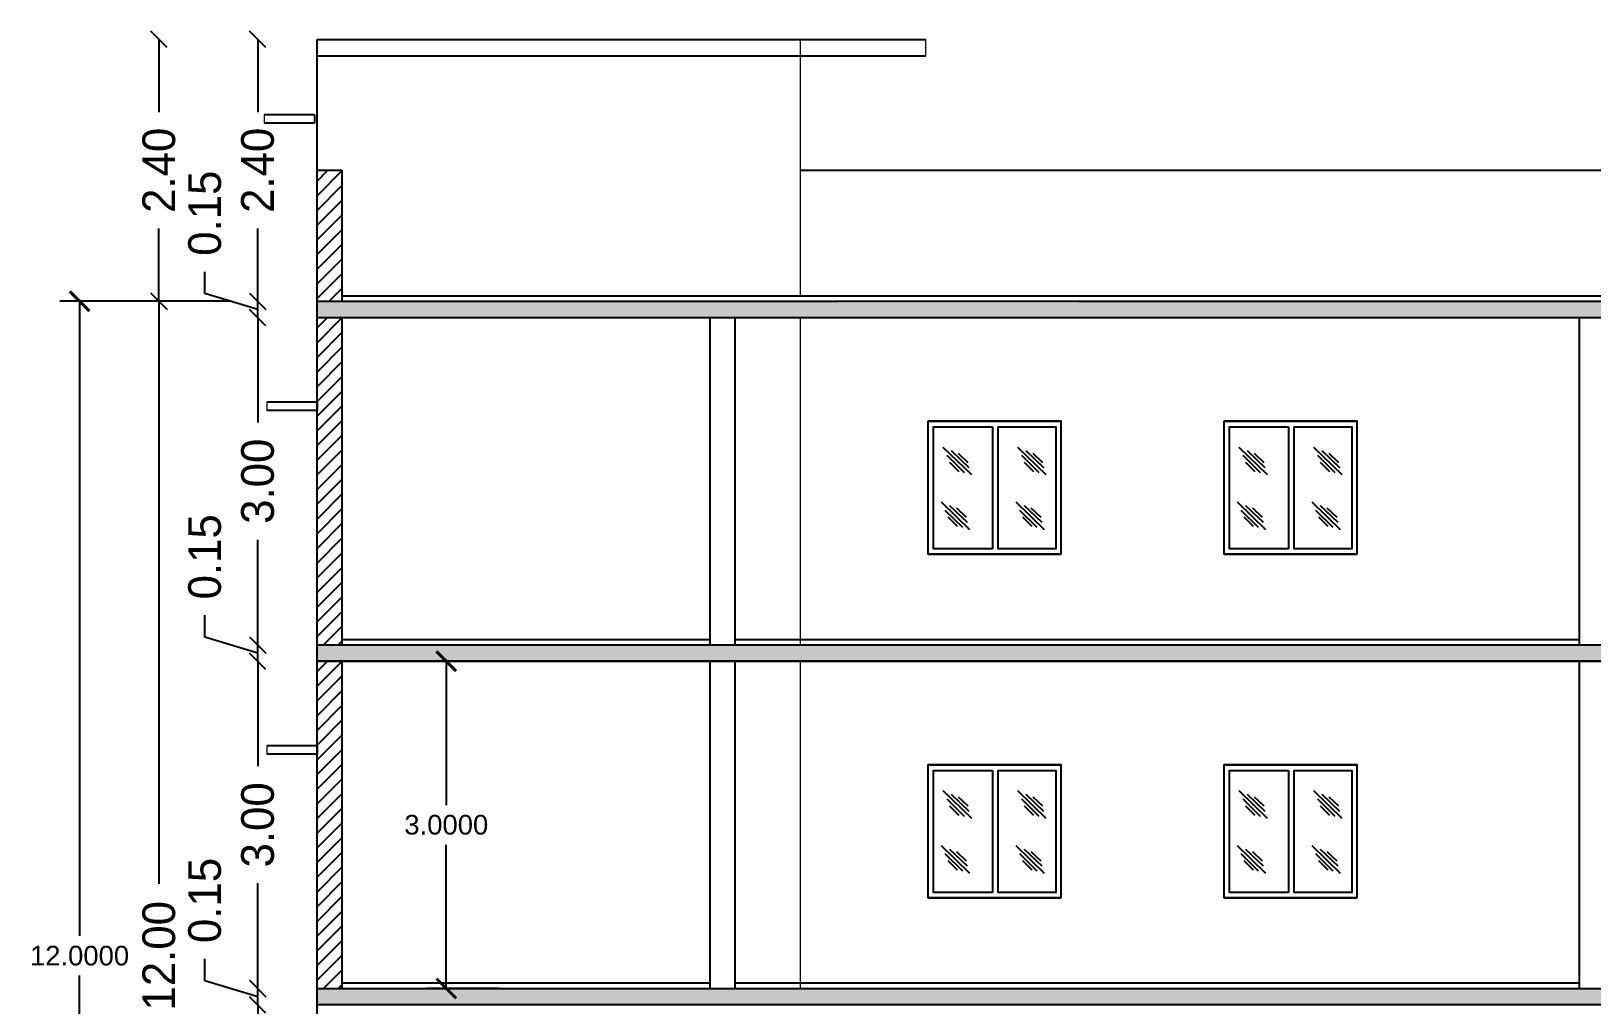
# Model space of a CAD drawing. Header units: metres. Extents: x -1560950 to -1560825, y 42726 to 42863.
# Drawn here: x -1560916.33 to -1560902.03, y 42830.32 to 42839.25 of the extents above; entities that cross this region are included whole.
import ezdxf

# ---------------------------------------------------------------- set-up
doc = ezdxf.new("R2010")
doc.units = ezdxf.units.M
doc.header["$LTSCALE"] = 750
doc.header["$MEASUREMENT"] = 0
doc.header["$PDMODE"] = 35
doc.header["$PDSIZE"] = 50
doc.layers.get('0').update_dxf_attribs({"lineweight": 5})
doc.layers.get('Defpoints').update_dxf_attribs({"lineweight": 0})
doc.layers.add('BLK_1_FLR_1_REGULAR_ROOM_1', color=117, linetype='Continuous')
doc.layers.add('BLK_1_HT_OF_BLDG', color=5, linetype='Continuous')
doc.styles.add('HP-12', font='palab.ttf', dxfattribs={"height": 14})
doc.styles.get("Standard").update_dxf_attribs({"font": 'arial.ttf'})
doc.styles.add('sunahari', font='framd.ttf', dxfattribs={"height": 0.3})
doc.dimstyles.new('CIVIL Mt.1', dxfattribs={"dimscale": 0, "dimtxt": 0.4, "dimasz": 0.15, "dimexe": 0.18, "dimexo": 0.0625, "dimgap": 0.1, "dimtad": 0, "dimzin": 0, "dimdsep": 46, "dimtxsty": 'sunahari', "dimblk": 'OBLIQUE', "dimcen": 0.09, "dimse1": 1, "dimse2": 1, "dimclrd": 253, "dimclrt": 4, "dimadec": 0, "dimazin": 0, "dimtfac": 1, "dimtofl": 0, "dimtmove": 1, "dimatfit": 3, "dimfxl": 0, "dimfrac": 2, "dimtolj": 1, "dimtzin": 0, "dimarcsym": 0})
doc.dimstyles.new('STANDARD$0', dxfattribs={"dimtxt": 12, "dimasz": 3, "dimexe": 0, "dimexo": 0, "dimgap": 0, "dimtad": 0, "dimtih": 1, "dimtoh": 1, "dimdec": 1, "dimzin": 0, "dimdsep": 46, "dimlunit": 4, "dimtxsty": 'HP-12', "dimblk": 'ARCHTICK', "dimcen": 0, "dimclrd": 21, "dimclre": 2, "dimclrt": 1, "dimadec": 0, "dimazin": 0, "dimtfac": 1, "dimtdec": 1, "dimtofl": 0, "dimtmove": 1, "dimatfit": 2, "dimldrblk": 'DOTSMALL', "dimfxl": 0, "dimfrac": 1, "dimtolj": 1, "dimtzin": 0, "dimlwd": -1, "dimlwe": -1, "dimarcsym": 0})
pattern_1 = [(45, (-1560723.893505, 42799.76936), (-0.06735192, 0.06735192), [])]

# ---------------------------------------------------------------- blocks, each defined once
blk = doc.blocks.new('_Oblique')
at = {"color": 0, "linetype": 'ByBlock', "lineweight": -2}
blk.add_line((-0.5, -0.5), (0.5, 0.5), dxfattribs=at)
blk = doc.blocks.new('*D1208')
at = {"color": 253, "lineweight": -2, "ltscale": 0.25}
for p, q in [((-1560914.252, 42830.321), (-1560914.252, 42829.358)), ((-1560914.252, 42827.321), (-1560914.252, 42828.285))]:
    blk.add_line(p, q, dxfattribs=at)
at = {"layer": 'Defpoints', "color": 0, "ltscale": 0.25}
for p in [(-1560914.252, 42830.321), (-1560913.709, 42830.321), (-1560913.709, 42827.321)]:
    blk.add_point(p, dxfattribs=at)
at = {"color": 253, "lineweight": -2, "ltscale": 0.25, "xscale": 0.15, "yscale": 0.15, "zscale": 0.15}
for p, rotation in [((-1560914.252, 42830.321), 90), ((-1560914.252, 42827.321), 270)]:
    blk.add_blockref('_Oblique', p, dxfattribs=dict(at, rotation=rotation))
at = {"color": 4, "ltscale": 0.25, "insert": (-1560914.252, 42828.821), "char_height": 0.3, "attachment_point": 5, "rotation": 90, "style": 'sunahari'}
blk.add_mtext('\\A1;3.00', dxfattribs=at)
blk = doc.blocks.new('*D1209')
at = {"color": 253, "lineweight": -2, "ltscale": 0.25}
for p, q in [((-1560914.737, 42830.542), (-1560914.737, 42830.742)), ((-1560914.252, 42830.471), (-1560914.252, 42830.621)), ((-1560914.252, 42830.396), (-1560914.737, 42830.542)), ((-1560914.252, 42830.321), (-1560914.252, 42830.471)), ((-1560914.252, 42830.321), (-1560914.252, 42830.171))]:
    blk.add_line(p, q, dxfattribs=at)
at = {"layer": 'Defpoints', "color": 0, "ltscale": 0.25}
for p in [(-1560914.252, 42830.471), (-1560913.709, 42830.471), (-1560913.709, 42830.321)]:
    blk.add_point(p, dxfattribs=at)
at = {"color": 253, "lineweight": -2, "ltscale": 0.25, "xscale": 0.15, "yscale": 0.15, "zscale": 0.15}
for p, rotation in [((-1560914.252, 42830.471), 270), ((-1560914.252, 42830.321), 90)]:
    blk.add_blockref('_Oblique', p, dxfattribs=dict(at, rotation=rotation))
at = {"color": 4, "ltscale": 0.25, "insert": (-1560914.737, 42831.278), "char_height": 0.3, "attachment_point": 5, "rotation": 90, "style": 'sunahari'}
blk.add_mtext('\\A1;0.15', dxfattribs=at)
blk = doc.blocks.new('*D1210')
at = {"color": 253, "lineweight": -2, "ltscale": 0.25}
for p, q in [((-1560914.252, 42833.471), (-1560914.252, 42832.508)), ((-1560914.252, 42830.471), (-1560914.252, 42831.435))]:
    blk.add_line(p, q, dxfattribs=at)
at = {"layer": 'Defpoints', "color": 0, "ltscale": 0.25}
for p in [(-1560914.252, 42833.471), (-1560913.709, 42833.471), (-1560913.709, 42830.471)]:
    blk.add_point(p, dxfattribs=at)
at = {"color": 253, "lineweight": -2, "ltscale": 0.25, "xscale": 0.15, "yscale": 0.15, "zscale": 0.15}
for p, rotation in [((-1560914.252, 42833.471), 90), ((-1560914.252, 42830.471), 270)]:
    blk.add_blockref('_Oblique', p, dxfattribs=dict(at, rotation=rotation))
at = {"color": 4, "ltscale": 0.25, "insert": (-1560914.252, 42831.971), "char_height": 0.3, "attachment_point": 5, "rotation": 90, "style": 'sunahari'}
blk.add_mtext('\\A1;3.00', dxfattribs=at)
blk = doc.blocks.new('*D1211')
at = {"color": 253, "lineweight": -2, "ltscale": 0.25}
for p, q in [((-1560914.737, 42833.692), (-1560914.737, 42833.892)), ((-1560914.252, 42833.621), (-1560914.252, 42833.771)), ((-1560914.252, 42833.546), (-1560914.737, 42833.692)), ((-1560914.252, 42833.471), (-1560914.252, 42833.621)), ((-1560914.252, 42833.471), (-1560914.252, 42833.321))]:
    blk.add_line(p, q, dxfattribs=at)
at = {"layer": 'Defpoints', "color": 0, "ltscale": 0.25}
for p in [(-1560914.252, 42833.621), (-1560913.709, 42833.621), (-1560913.709, 42833.471)]:
    blk.add_point(p, dxfattribs=at)
at = {"color": 253, "lineweight": -2, "ltscale": 0.25, "xscale": 0.15, "yscale": 0.15, "zscale": 0.15}
for p, rotation in [((-1560914.252, 42833.621), 270), ((-1560914.252, 42833.471), 90)]:
    blk.add_blockref('_Oblique', p, dxfattribs=dict(at, rotation=rotation))
at = {"color": 4, "ltscale": 0.25, "insert": (-1560914.737, 42834.428), "char_height": 0.3, "attachment_point": 5, "rotation": 90, "style": 'sunahari'}
blk.add_mtext('\\A1;0.15', dxfattribs=at)
blk = doc.blocks.new('*D1212')
at = {"color": 253, "lineweight": -2, "ltscale": 0.25}
for p, q in [((-1560914.252, 42836.621), (-1560914.252, 42835.658)), ((-1560914.252, 42833.621), (-1560914.252, 42834.585))]:
    blk.add_line(p, q, dxfattribs=at)
at = {"layer": 'Defpoints', "color": 0, "ltscale": 0.25}
for p in [(-1560914.252, 42836.621), (-1560885.401, 42836.621), (-1560913.709, 42833.621)]:
    blk.add_point(p, dxfattribs=at)
at = {"color": 253, "lineweight": -2, "ltscale": 0.25, "xscale": 0.15, "yscale": 0.15, "zscale": 0.15}
for p, rotation in [((-1560914.252, 42836.621), 90), ((-1560914.252, 42833.621), 270)]:
    blk.add_blockref('_Oblique', p, dxfattribs=dict(at, rotation=rotation))
at = {"color": 4, "ltscale": 0.25, "insert": (-1560914.252, 42835.121), "char_height": 0.3, "attachment_point": 5, "rotation": 90, "style": 'sunahari'}
blk.add_mtext('\\A1;3.00', dxfattribs=at)
blk = doc.blocks.new('*D1213')
at = {"color": 253, "lineweight": -2, "ltscale": 0.25}
for p, q in [((-1560914.737, 42836.842), (-1560914.737, 42837.042)), ((-1560914.252, 42836.771), (-1560914.252, 42836.921)), ((-1560914.252, 42836.696), (-1560914.737, 42836.842)), ((-1560914.252, 42836.621), (-1560914.252, 42836.771)), ((-1560914.252, 42836.621), (-1560914.252, 42836.471))]:
    blk.add_line(p, q, dxfattribs=at)
at = {"layer": 'Defpoints', "color": 0, "ltscale": 0.25}
for p in [(-1560914.252, 42836.771), (-1560913.709, 42836.771), (-1560913.709, 42836.621)]:
    blk.add_point(p, dxfattribs=at)
at = {"color": 253, "lineweight": -2, "ltscale": 0.25, "xscale": 0.15, "yscale": 0.15, "zscale": 0.15}
for p, rotation in [((-1560914.252, 42836.771), 270), ((-1560914.252, 42836.621), 90)]:
    blk.add_blockref('_Oblique', p, dxfattribs=dict(at, rotation=rotation))
at = {"color": 4, "ltscale": 0.25, "insert": (-1560914.737, 42837.578), "char_height": 0.3, "attachment_point": 5, "rotation": 90, "style": 'sunahari'}
blk.add_mtext('\\A1;0.15', dxfattribs=at)
blk = doc.blocks.new('*D1214')
at = {"color": 253, "lineweight": -2, "ltscale": 0.25}
for p, q in [((-1560914.252, 42839.171), (-1560914.252, 42838.504)), ((-1560914.252, 42836.771), (-1560914.252, 42837.439))]:
    blk.add_line(p, q, dxfattribs=at)
at = {"layer": 'Defpoints', "color": 0, "ltscale": 0.25}
for p in [(-1560914.252, 42839.171), (-1560913.709, 42839.171), (-1560913.709, 42836.771)]:
    blk.add_point(p, dxfattribs=at)
at = {"color": 253, "lineweight": -2, "ltscale": 0.25, "xscale": 0.15, "yscale": 0.15, "zscale": 0.15}
for p, rotation in [((-1560914.252, 42839.171), 90), ((-1560914.252, 42836.771), 270)]:
    blk.add_blockref('_Oblique', p, dxfattribs=dict(at, rotation=rotation))
at = {"color": 4, "ltscale": 0.25, "insert": (-1560914.252, 42837.971), "char_height": 0.3, "attachment_point": 5, "rotation": 90, "style": 'sunahari'}
blk.add_mtext('\\A1;2.40', dxfattribs=at)
blk = doc.blocks.new('*D1215')
at = {"color": 253, "lineweight": -2, "ltscale": 0.25}
for p, q in [((-1560915.157, 42836.771), (-1560915.157, 42831.43)), ((-1560915.157, 42824.771), (-1560915.157, 42830.113))]:
    blk.add_line(p, q, dxfattribs=at)
at = {"layer": 'Defpoints', "color": 0, "ltscale": 0.25}
for p in [(-1560915.157, 42836.771), (-1560913.709, 42836.771), (-1560913.709, 42824.771, -4759.137)]:
    blk.add_point(p, dxfattribs=at)
at = {"color": 253, "lineweight": -2, "ltscale": 0.25, "xscale": 0.15, "yscale": 0.15, "zscale": 0.15}
for p, rotation in [((-1560915.157, 42836.771), 90), ((-1560915.157, 42824.771), 270)]:
    blk.add_blockref('_Oblique', p, dxfattribs=dict(at, rotation=rotation))
at = {"color": 4, "ltscale": 0.25, "insert": (-1560915.157, 42830.771), "char_height": 0.3, "attachment_point": 5, "rotation": 90, "style": 'sunahari'}
blk.add_mtext('\\A1;12.00', dxfattribs=at)
blk = doc.blocks.new('*D1216')
at = {"color": 253, "lineweight": -2, "ltscale": 0.25}
for p, q in [((-1560915.157, 42839.171), (-1560915.157, 42838.504)), ((-1560915.157, 42836.771), (-1560915.157, 42837.439))]:
    blk.add_line(p, q, dxfattribs=at)
at = {"layer": 'Defpoints', "color": 0, "ltscale": 0.25}
for p in [(-1560915.157, 42839.171), (-1560913.709, 42839.171), (-1560913.709, 42836.771)]:
    blk.add_point(p, dxfattribs=at)
at = {"color": 253, "lineweight": -2, "ltscale": 0.25, "xscale": 0.15, "yscale": 0.15, "zscale": 0.15}
for p, rotation in [((-1560915.157, 42839.171), 90), ((-1560915.157, 42836.771), 270)]:
    blk.add_blockref('_Oblique', p, dxfattribs=dict(at, rotation=rotation))
at = {"color": 4, "ltscale": 0.25, "insert": (-1560915.157, 42837.971), "char_height": 0.3, "attachment_point": 5, "rotation": 90, "style": 'sunahari'}
blk.add_mtext('\\A1;2.40', dxfattribs=at)
blk = doc.blocks.new('_ArchTick')
at = {"color": 0, "linetype": 'ByBlock', "const_width": 0.15}
blk.add_lwpolyline([(-0.5, -0.5), (0.5, 0.5)], dxfattribs=at)
blk = doc.blocks.new('*D1256')
at = {"layer": 'BLK_1_FLR_1_REGULAR_ROOM_1', "color": 0, "lineweight": -2}
for p, q in [((-1560912.044, 42833.471), (-1560912.704, 42833.471)), ((-1560912.524, 42833.471), (-1560912.524, 42832.153)), ((-1560912.524, 42830.471), (-1560912.524, 42831.789)), ((-1560912.044, 42830.471), (-1560912.704, 42830.471))]:
    blk.add_line(p, q, dxfattribs=at)
at = {"layer": 'Defpoints', "color": 0}
for p in [(-1560912.524, 42833.471), (-1560911.981, 42833.471), (-1560911.981, 42830.471)]:
    blk.add_point(p, dxfattribs=at)
at = {"layer": 'BLK_1_FLR_1_REGULAR_ROOM_1', "color": 0, "lineweight": -2, "xscale": 0.18, "yscale": 0.18, "zscale": 0.18}
for p, rotation in [((-1560912.524, 42833.471), 90), ((-1560912.524, 42830.471), 270)]:
    blk.add_blockref('_ArchTick', p, dxfattribs=dict(at, rotation=rotation))
at = {"layer": 'BLK_1_FLR_1_REGULAR_ROOM_1', "color": 0, "insert": (-1560912.524, 42831.971), "char_height": 0.18, "attachment_point": 5}
blk.add_mtext('\\A1;3.0000', dxfattribs=at)
blk = doc.blocks.new('*D1257')
at = {"layer": 'BLK_1_HT_OF_BLDG', "color": 0, "lineweight": -2}
for p, q in [((-1560914.499, 42836.771), (-1560916.065, 42836.771)), ((-1560915.885, 42836.771), (-1560915.885, 42830.953)), ((-1560915.885, 42824.771), (-1560915.885, 42830.59)), ((-1560914.499, 42824.771), (-1560916.065, 42824.771))]:
    blk.add_line(p, q, dxfattribs=at)
at = {"layer": 'Defpoints', "color": 0}
for p in [(-1560915.885, 42836.771), (-1560914.437, 42836.771), (-1560914.437, 42824.771, -4759.137)]:
    blk.add_point(p, dxfattribs=at)
at = {"layer": 'BLK_1_HT_OF_BLDG', "color": 0, "lineweight": -2, "xscale": 0.18, "yscale": 0.18, "zscale": 0.18}
for p, rotation in [((-1560915.885, 42836.771), 90), ((-1560915.885, 42824.771), 270)]:
    blk.add_blockref('_ArchTick', p, dxfattribs=dict(at, rotation=rotation))
at = {"layer": 'BLK_1_HT_OF_BLDG', "color": 0, "insert": (-1560915.885, 42830.771), "char_height": 0.18, "attachment_point": 5}
blk.add_mtext('\\A1;12.0000', dxfattribs=at)

msp = doc.modelspace()

# ---------------------------------------------------------------- hatches: boundary and pattern name
at = {"linetype": 'ByBlock', "lineweight": -2, "ltscale": 0.05}
h = msp.add_hatch(dxfattribs=at)
h.set_pattern_fill('ANSI31', color=0, scale=0.03, style=0)
h.set_pattern_definition(pattern_1)
h.paths.add_polyline_path([(-1560913.47881, 42837.97146), (-1560913.70881, 42837.97146), (-1560913.70881, 42836.77146), (-1560913.47881, 42836.77146)])
h.paths.add_polyline_path([(-1560885.40101, 42837.97146), (-1560885.63101, 42837.97146), (-1560885.63101, 42836.77146), (-1560885.40101, 42836.77146)])
h = msp.add_hatch(dxfattribs=at)
h.set_pattern_fill('AR-CONC', color=0, scale=0.001, style=0)
h.set_pattern_definition([(50, (-1560725.65363, 42799.76936), (0.18218467, -0.01593909), [0.01905, -0.20955]), (355, (-1560725.65363, 42799.76936), (-0.03524342, 0.19105685), [0.01524, -0.16764058]), (100.45144, (-1560725.63844, 42799.76803), (0.14694125, 0.17511775), [0.01619, -0.17809024]), (46.1842, (-1560725.65363, 42799.82016), (0.27107904, -0.04204233), [0.028575, -0.314325]), (96.63556, (-1560725.63104, 42799.81666), (0.23740413, 0.24742612), [0.02428502, -0.2671356]), (351.18415, (-1560725.65363, 42799.82016), (0.23740413, 0.24742612), [0.02285997, -0.25145973]), (21, (-1560725.62823, 42799.80746), (0.15161439, -0.1022652), [0.01905, -0.20955]), (326, (-1560725.62823, 42799.80746), (0.06180203, 0.18418797), [0.01524, -0.16764]), (71.45144, (-1560725.6156, 42799.79894), (0.21341642, 0.08192277), [0.01619, -0.17808994]), (37.5, (-1560725.653626, 42799.76936), (0.003088603, 0.084555039), [0, -0.165608, 0, -0.17018, 0, -0.168275]), (7.5, (-1560725.65363, 42799.76936), (0.066819663, 0.100180575), [0, -0.097028, 0, -0.161798, 0, -0.064135]), (327.5, (-1560725.71027, 42799.76936), (0.135590595, -0.005728744), [0, -0.0635, 0, -0.19812, 0, -0.26289]), (317.5, (-1560725.73567, 42799.76936), (0.14812918, 0.02542649), [0, -0.08255, 0, -0.131572, 0, -0.18669])])
h.paths.add_polyline_path([(-1560885.40101, 42830.32146), (-1560885.40101, 42830.47146), (-1560913.70881, 42830.47146), (-1560913.70881, 42830.32146)])
h.paths.add_polyline_path([(-1560913.70881, 42833.62146), (-1560913.70881, 42833.47146), (-1560885.40101, 42833.47146), (-1560885.40101, 42833.62146)])
h.paths.add_polyline_path([(-1560913.70881, 42836.77146), (-1560913.70881, 42836.62146), (-1560885.40101, 42836.62146), (-1560885.40101, 42836.77146), (-1560906.73846, 42836.77146), (-1560906.73846, 42836.75581), (-1560908.94175, 42836.75581), (-1560908.9353, 42836.77146)])
h = msp.add_hatch(dxfattribs=at)
h.set_pattern_fill('ANSI31', color=0, scale=0.03, style=0)
h.set_pattern_definition(pattern_1)
h.paths.add_polyline_path([(-1560913.47881, 42836.62146), (-1560913.70881, 42836.62146), (-1560913.70881, 42833.62146), (-1560913.47881, 42833.62146)])
h = msp.add_hatch(dxfattribs=at)
h.set_pattern_fill('ANSI31', color=0, scale=0.03, style=0)
h.set_pattern_definition([(45, (-1560723.893505, 42796.61936), (-0.06735192, 0.06735192), [])])
h.paths.add_polyline_path([(-1560913.47881, 42833.47146), (-1560913.70881, 42833.47146), (-1560913.70881, 42830.47146), (-1560913.47881, 42830.47146)])

# ---------------------------------------------------------------- linework, layer by layer
at = {"color": 0, "linetype": 'ByBlock', "lineweight": -2, "ltscale": 0.05}
for p, q in [((-1560913.70881, 42839.17146, -2181.79505), (-1560908.12881, 42839.17146, -813.58323)), ((-1560913.70881, 42824.77146), (-1560913.70881, 42839.17146, -2380.14006)), ((-1560913.70881, 42839.02146, -2181.79505), (-1560908.12881, 42839.02146, -813.58323)), ((-1560913.7319, 42838.47972, -7972.78868), (-1560914.1919, 42838.47972, -7972.78868)), ((-1560913.7319, 42838.47972, -7972.78868), (-1560913.7319, 42838.40305, -7972.78868)), ((-1560913.7319, 42838.40305, -7972.78868), (-1560914.1919, 42838.40305, -7972.78868)), ((-1560913.70881, 42837.97146, -2181.79505), (-1560913.47881, 42837.97146, -2125.39922)), ((-1560913.47881, 42836.77146, -1983.45005), (-1560913.47881, 42837.97146, -2181.79505)), ((-1560909.27881, 42837.97146, -1095.56237), (-1560885.40101, 42837.97146, 4759.2567)), ((-1560913.70881, 42836.77146, -2181.79505), (-1560885.40101, 42836.77146, 4759.2567)), ((-1560913.47881, 42836.82146, -2125.39922), (-1560885.63101, 42836.82146, 4702.86087)), ((-1560913.70881, 42836.62146, -2470.56768), (-1560885.40101, 42836.62146, -2295.61137)), ((-1560913.70881, 42836.62146, -2470.56768), (-1560885.40101, 42836.62146, -2295.61137)), ((-1560913.47881, 42833.62146, -1462.79441), (-1560913.47881, 42836.62146, -1958.65692)), ((-1560910.10881, 42836.62146, 4759.25045), (-1560910.10881, 42833.62146, 4759.25045)), ((-1560909.87881, 42836.62146, 4759.25045), (-1560909.87881, 42833.62146, 4759.25045)), ((-1560902.14151, 42836.62146, 4759.25045), (-1560902.14151, 42833.62146, 4759.25045)), ((-1560913.70881, 42835.84537, -1830.37861), (-1560914.16881, 42835.84537, -1830.37861)), ((-1560913.70881, 42835.7687, -1830.37861), (-1560914.16881, 42835.7687, -1830.37861)), ((-1560913.70881, 42835.84537, -1830.37861), (-1560913.70881, 42835.7687, -1830.37861)), ((-1560907.51943, 42835.62066, 4759.25045), (-1560907.51943, 42834.50146, 4759.25045)), ((-1560907.46943, 42835.62066, 4759.25045), (-1560907.46943, 42834.50146, 4759.25045)), ((-1560906.88774, 42834.45146, 4759.25045), (-1560906.88774, 42835.67066, 4759.25045)), ((-1560904.80709, 42835.62066, 4759.25045), (-1560904.80709, 42834.50146, 4759.25045)), ((-1560904.75709, 42835.62066, 4759.25045), (-1560904.75709, 42834.50146, 4759.25045)), ((-1560904.17539, 42834.45146, 4759.25045), (-1560904.17539, 42835.67066, 4759.25045)), ((-1560907.97297, 42835.43451, 4759.25045), (-1560907.71221, 42835.18174, 4759.25045)), ((-1560907.28925, 42835.43451, 4759.25045), (-1560907.02849, 42835.18174, 4759.25045)), ((-1560905.26063, 42835.43451, 4759.25045), (-1560904.99987, 42835.18174, 4759.25045)), ((-1560904.57691, 42835.43451, 4759.25045), (-1560904.31615, 42835.18174, 4759.25045)), ((-1560907.7751, 42835.19896, 4759.25045), (-1560907.93437, 42835.35617, 4759.25045)), ((-1560907.82248, 42835.20697, 4759.25045), (-1560907.90882, 42835.29324, 4759.25045)), ((-1560907.73138, 42835.24406, 4759.25045), (-1560907.89346, 42835.39837, 4759.25045)), ((-1560907.74086, 42835.29117, 4759.25045), (-1560907.82977, 42835.37479, 4759.25045)), ((-1560907.09138, 42835.19896, 4759.25045), (-1560907.25065, 42835.35617, 4759.25045)), ((-1560907.13875, 42835.20697, 4759.25045), (-1560907.2251, 42835.29324, 4759.25045)), ((-1560907.04766, 42835.24406, 4759.25045), (-1560907.20974, 42835.39837, 4759.25045)), ((-1560907.05713, 42835.29117, 4759.25045), (-1560907.14605, 42835.37479, 4759.25045)), ((-1560905.06275, 42835.19896, 4759.25045), (-1560905.22203, 42835.35617, 4759.25045)), ((-1560905.11013, 42835.20697, 4759.25045), (-1560905.19648, 42835.29324, 4759.25045)), ((-1560905.01904, 42835.24406, 4759.25045), (-1560905.18112, 42835.39837, 4759.25045)), ((-1560905.02851, 42835.29117, 4759.25045), (-1560905.11743, 42835.37479, 4759.25045)), ((-1560904.37903, 42835.19896, 4759.25045), (-1560904.5383, 42835.35617, 4759.25045)), ((-1560904.42641, 42835.20697, 4759.25045), (-1560904.51275, 42835.29324, 4759.25045)), ((-1560904.33531, 42835.24406, 4759.25045), (-1560904.4974, 42835.39837, 4759.25045)), ((-1560904.34479, 42835.29117, 4759.25045), (-1560904.4337, 42835.37479, 4759.25045)), ((-1560907.98954, 42834.93235, 4759.25045), (-1560907.72878, 42834.67958, 4759.25045)), ((-1560907.74795, 42834.7419, 4759.25045), (-1560907.91003, 42834.89621, 4759.25045)), ((-1560907.75742, 42834.78901, 4759.25045), (-1560907.84634, 42834.87263, 4759.25045)), ((-1560907.30582, 42834.93235, 4759.25045), (-1560907.04506, 42834.67958, 4759.25045)), ((-1560907.06422, 42834.7419, 4759.25045), (-1560907.22631, 42834.89621, 4759.25045)), ((-1560907.0737, 42834.78901, 4759.25045), (-1560907.16261, 42834.87263, 4759.25045)), ((-1560905.2772, 42834.93235, 4759.25045), (-1560905.01644, 42834.67958, 4759.25045)), ((-1560905.0356, 42834.7419, 4759.25045), (-1560905.19769, 42834.89621, 4759.25045)), ((-1560905.04508, 42834.78901, 4759.25045), (-1560905.13399, 42834.87263, 4759.25045)), ((-1560904.59347, 42834.93235, 4759.25045), (-1560904.33271, 42834.67958, 4759.25045)), ((-1560904.35188, 42834.7419, 4759.25045), (-1560904.51396, 42834.89621, 4759.25045)), ((-1560904.36136, 42834.78901, 4759.25045), (-1560904.45027, 42834.87263, 4759.25045)), ((-1560907.79166, 42834.6968, 4759.25045), (-1560907.95094, 42834.85401, 4759.25045)), ((-1560907.83904, 42834.70481, 4759.25045), (-1560907.92539, 42834.79108, 4759.25045)), ((-1560907.10794, 42834.6968, 4759.25045), (-1560907.26722, 42834.85401, 4759.25045)), ((-1560907.15532, 42834.70481, 4759.25045), (-1560907.24166, 42834.79108, 4759.25045)), ((-1560905.07932, 42834.6968, 4759.25045), (-1560905.23859, 42834.85401, 4759.25045)), ((-1560905.1267, 42834.70481, 4759.25045), (-1560905.21304, 42834.79108, 4759.25045)), ((-1560904.3956, 42834.6968, 4759.25045), (-1560904.55487, 42834.85401, 4759.25045)), ((-1560904.44298, 42834.70481, 4759.25045), (-1560904.52932, 42834.79108, 4759.25045)), ((-1560906.88774, 42834.45146, 4759.25045), (-1560908.10774, 42834.45146, 4759.25045)), ((-1560906.88774, 42834.45146, 4759.25045), (-1560908.10774, 42834.45146, 4759.25045)), ((-1560908.10774, 42834.45146, 4759.25045), (-1560906.88774, 42834.45146, 4759.25045)), ((-1560905.39539, 42834.45146, 4759.25045), (-1560904.17539, 42834.45146, 4759.25045)), ((-1560904.17539, 42834.45146, 4759.25045), (-1560905.39539, 42834.45146, 4759.25045)), ((-1560904.17539, 42834.45146, 4759.25045), (-1560905.39539, 42834.45146, 4759.25045)), ((-1560913.70881, 42833.62146, -251.53995), (-1560885.40101, 42833.62146, -251.53995)), ((-1560913.47881, 42833.67146, -251.53995), (-1560910.10881, 42833.67146, -251.53995)), ((-1560909.87881, 42833.67146, -251.53995), (-1560902.14151, 42833.67146, -251.53995)), ((-1560913.70881, 42833.47146, -251.53995), (-1560885.40101, 42833.47146, -251.53995)), ((-1560913.70881, 42833.47146, -251.53995), (-1560885.40101, 42833.47146, -251.53995)), ((-1560913.47881, 42830.47146, -942.13877), (-1560913.47881, 42833.47146, -1438.00128)), ((-1560910.10881, 42833.47146, 4759.25045), (-1560910.10881, 42830.47146, 4759.25045)), ((-1560909.87881, 42833.47146, 4759.25045), (-1560909.87881, 42830.47146, 4759.25045)), ((-1560902.14151, 42833.47146, 4759.25045), (-1560902.14151, 42830.47146, 4759.25045)), ((-1560913.70881, 42832.69537, -1637.21408), (-1560914.16881, 42832.69537, -1637.21408)), ((-1560913.70881, 42832.6187, -1637.21408), (-1560914.16881, 42832.6187, -1637.21408)), ((-1560913.70881, 42832.69537, -1637.21408), (-1560913.70881, 42832.6187, -1637.21408)), ((-1560907.51943, 42832.47066, -58.37542), (-1560907.51943, 42831.35146, -58.37542)), ((-1560907.46943, 42832.47066, -58.37542), (-1560907.46943, 42831.35146, -58.37542)), ((-1560906.88774, 42831.30146, -58.37542), (-1560906.88774, 42832.52066, -58.37542)), ((-1560904.80709, 42832.47066, -58.37542), (-1560904.80709, 42831.35146, -58.37542)), ((-1560904.75709, 42832.47066, -58.37542), (-1560904.75709, 42831.35146, -58.37542)), ((-1560904.17539, 42831.30146, -58.37542), (-1560904.17539, 42832.52066, -58.37542)), ((-1560907.97297, 42832.28451, -58.37542), (-1560907.71221, 42832.03174, -58.37542)), ((-1560907.7751, 42832.04896, -58.37542), (-1560907.93437, 42832.20617, -58.37542)), ((-1560907.82248, 42832.05697, -58.37542), (-1560907.90882, 42832.14324, -58.37542)), ((-1560907.73138, 42832.09406, -58.37542), (-1560907.89346, 42832.24837, -58.37542)), ((-1560907.74086, 42832.14117, -58.37542), (-1560907.82977, 42832.22479, -58.37542)), ((-1560907.28925, 42832.28451, -58.37542), (-1560907.02849, 42832.03174, -58.37542)), ((-1560907.09138, 42832.04896, -58.37542), (-1560907.25065, 42832.20617, -58.37542)), ((-1560907.13875, 42832.05697, -58.37542), (-1560907.2251, 42832.14324, -58.37542)), ((-1560907.04766, 42832.09406, -58.37542), (-1560907.20974, 42832.24837, -58.37542)), ((-1560907.05713, 42832.14117, -58.37542), (-1560907.14605, 42832.22479, -58.37542)), ((-1560905.26063, 42832.28451, -58.37542), (-1560904.99987, 42832.03174, -58.37542)), ((-1560905.06275, 42832.04896, -58.37542), (-1560905.22203, 42832.20617, -58.37542)), ((-1560905.11013, 42832.05697, -58.37542), (-1560905.19648, 42832.14324, -58.37542)), ((-1560905.01904, 42832.09406, -58.37542), (-1560905.18112, 42832.24837, -58.37542)), ((-1560905.02851, 42832.14117, -58.37542), (-1560905.11743, 42832.22479, -58.37542)), ((-1560904.57691, 42832.28451, -58.37542), (-1560904.31615, 42832.03174, -58.37542)), ((-1560904.37903, 42832.04896, -58.37542), (-1560904.5383, 42832.20617, -58.37542)), ((-1560904.42641, 42832.05697, -58.37542), (-1560904.51275, 42832.14324, -58.37542)), ((-1560904.33531, 42832.09406, -58.37542), (-1560904.4974, 42832.24837, -58.37542)), ((-1560904.34479, 42832.14117, -58.37542), (-1560904.4337, 42832.22479, -58.37542)), ((-1560907.98954, 42831.78235, -58.37542), (-1560907.72878, 42831.52958, -58.37542)), ((-1560907.74795, 42831.5919, -58.37542), (-1560907.91003, 42831.74621, -58.37542)), ((-1560907.75742, 42831.63901, -58.37542), (-1560907.84634, 42831.72263, -58.37542)), ((-1560907.30582, 42831.78235, -58.37542), (-1560907.04506, 42831.52958, -58.37542)), ((-1560907.06422, 42831.5919, -58.37542), (-1560907.22631, 42831.74621, -58.37542)), ((-1560907.0737, 42831.63901, -58.37542), (-1560907.16261, 42831.72263, -58.37542)), ((-1560905.2772, 42831.78235, -58.37542), (-1560905.01644, 42831.52958, -58.37542)), ((-1560905.0356, 42831.5919, -58.37542), (-1560905.19769, 42831.74621, -58.37542)), ((-1560905.04508, 42831.63901, -58.37542), (-1560905.13399, 42831.72263, -58.37542)), ((-1560904.59347, 42831.78235, -58.37542), (-1560904.33271, 42831.52958, -58.37542)), ((-1560904.35188, 42831.5919, -58.37542), (-1560904.51396, 42831.74621, -58.37542)), ((-1560904.36136, 42831.63901, -58.37542), (-1560904.45027, 42831.72263, -58.37542)), ((-1560907.79166, 42831.5468, -58.37542), (-1560907.95094, 42831.70401, -58.37542)), ((-1560907.83904, 42831.55481, -58.37542), (-1560907.92539, 42831.64108, -58.37542)), ((-1560907.10794, 42831.5468, -58.37542), (-1560907.26722, 42831.70401, -58.37542)), ((-1560907.15532, 42831.55481, -58.37542), (-1560907.24166, 42831.64108, -58.37542)), ((-1560905.07932, 42831.5468, -58.37542), (-1560905.23859, 42831.70401, -58.37542)), ((-1560905.1267, 42831.55481, -58.37542), (-1560905.21304, 42831.64108, -58.37542)), ((-1560904.3956, 42831.5468, -58.37542), (-1560904.55487, 42831.70401, -58.37542)), ((-1560904.44298, 42831.55481, -58.37542), (-1560904.52932, 42831.64108, -58.37542)), ((-1560906.88774, 42831.30146, -58.37542), (-1560908.10774, 42831.30146, -58.37542)), ((-1560906.88774, 42831.30146, -58.37542), (-1560908.10774, 42831.30146, -58.37542)), ((-1560908.10774, 42831.30146, -58.37542), (-1560906.88774, 42831.30146, -58.37542)), ((-1560905.39539, 42831.30146, -58.37542), (-1560904.17539, 42831.30146, -58.37542)), ((-1560904.17539, 42831.30146, -58.37542), (-1560905.39539, 42831.30146, -58.37542)), ((-1560904.17539, 42831.30146, -58.37542), (-1560905.39539, 42831.30146, -58.37542)), ((-1560913.70881, 42830.47146, -58.37542), (-1560885.40101, 42830.47146, -58.37542)), ((-1560913.47881, 42830.52146, -58.37542), (-1560910.10881, 42830.52146, -58.37542)), ((-1560909.87881, 42830.52146, -58.37542), (-1560902.14151, 42830.52146, -58.37542))]:
    msp.add_line(p, q, dxfattribs=at)
at = {"color": 0, "ltscale": 0.25}
for p, q in [((-1560909.27881, 42836.82146, -251.53995), (-1560909.27881, 42839.17146, -251.53995)), ((-1560908.12881, 42839.02146, -251.53995), (-1560908.12881, 42839.17146, -251.53995)), ((-1560914.1919, 42838.47972, -7972.78868), (-1560914.1919, 42838.40305, -7972.78868)), ((-1560909.27881, 42833.62146, -251.53995), (-1560909.27881, 42836.62146, -251.53995)), ((-1560914.16881, 42835.84537, -1830.37861), (-1560914.16881, 42835.7687, -1830.37861)), ((-1560909.27881, 42830.47146, -58.37542), (-1560909.27881, 42833.47146, -58.37542)), ((-1560914.16881, 42832.69537, -1637.21408), (-1560914.16881, 42832.6187, -1637.21408))]:
    msp.add_line(p, q, dxfattribs=at)
for points, elevation in [([(-1560913.70881, 42837.97146), (-1560913.47881, 42837.97146), (-1560913.47881, 42836.77146), (-1560913.70881, 42836.77146)], -2181.79505), ([(-1560913.70881, 42836.62146), (-1560913.47881, 42836.62146), (-1560913.47881, 42833.62146), (-1560913.70881, 42833.62146)], 4759.13675)]:
    msp.add_lwpolyline(points, close=True, dxfattribs=dict(at, elevation=elevation))
at = {"color": 0, "linetype": 'ByBlock', "lineweight": -2, "ltscale": 0.05}
for points, elevation in [([(-1560906.88774, 42834.45146), (-1560908.10774, 42834.45146), (-1560908.10774, 42835.67066), (-1560906.88774, 42835.67066), (-1560908.10774, 42835.67066)], 4759.25045), ([(-1560907.51943, 42834.50146), (-1560908.05774, 42834.50146), (-1560908.05774, 42835.62066), (-1560907.51943, 42835.62066)], 4759.25045), ([(-1560907.46943, 42835.62066), (-1560906.93774, 42835.62066), (-1560906.93774, 42834.50146), (-1560907.46943, 42834.50146)], 4759.25045), ([(-1560904.17539, 42834.45146), (-1560905.39539, 42834.45146), (-1560905.39539, 42835.67066), (-1560904.17539, 42835.67066), (-1560905.39539, 42835.67066)], 4759.25045), ([(-1560904.80709, 42834.50146), (-1560905.34539, 42834.50146), (-1560905.34539, 42835.62066), (-1560904.80709, 42835.62066)], 4759.25045), ([(-1560904.75709, 42835.62066), (-1560904.22539, 42835.62066), (-1560904.22539, 42834.50146), (-1560904.75709, 42834.50146)], 4759.25045), ([(-1560906.88774, 42831.30146), (-1560908.10774, 42831.30146), (-1560908.10774, 42832.52066), (-1560906.88774, 42832.52066), (-1560908.10774, 42832.52066)], -58.37542), ([(-1560907.51943, 42831.35146), (-1560908.05774, 42831.35146), (-1560908.05774, 42832.47066), (-1560907.51943, 42832.47066)], -58.37542), ([(-1560907.46943, 42832.47066), (-1560906.93774, 42832.47066), (-1560906.93774, 42831.35146), (-1560907.46943, 42831.35146)], -58.37542), ([(-1560904.17539, 42831.30146), (-1560905.39539, 42831.30146), (-1560905.39539, 42832.52066), (-1560904.17539, 42832.52066), (-1560905.39539, 42832.52066)], -58.37542), ([(-1560904.80709, 42831.35146), (-1560905.34539, 42831.35146), (-1560905.34539, 42832.47066), (-1560904.80709, 42832.47066)], -58.37542), ([(-1560904.75709, 42832.47066), (-1560904.22539, 42832.47066), (-1560904.22539, 42831.35146), (-1560904.75709, 42831.35146)], -58.37542)]:
    msp.add_lwpolyline(points, dxfattribs=dict(at, elevation=elevation))
for points, elevation in [([(-1560913.70881, 42833.62146), (-1560885.40101, 42833.62146), (-1560885.40101, 42833.47146), (-1560913.70881, 42833.47146)], -251.53995), ([(-1560913.70881, 42830.47146), (-1560885.40101, 42830.47146), (-1560885.40101, 42830.32146), (-1560913.70881, 42830.32146)], -58.37542)]:
    msp.add_lwpolyline(points, close=True, dxfattribs=dict(at, elevation=elevation))

# ---------------------------------------------------------------- dimensions: what is measured, and where the dimension line sits
at = {"color": 0, "ltscale": 0.25}
for base, p1, p2, angle, picture, middle in [((-1560915.15704, 42839.17146, 4759.13675), (-1560913.70881, 42836.77146, 4759.13675), (-1560913.70881, 42839.17146, 4759.13675), 90, '*D1216', (-1560915.15704, 42837.97146, 4759.13675)), ((-1560914.25192, 42839.17146, 4759.13675), (-1560913.70881, 42836.77146, 4759.13675), (-1560913.70881, 42839.17146, 4759.13675), 270, '*D1214', (-1560914.25192, 42837.97146, 4759.13675)), ((-1560914.25192, 42836.77146, 4759.13675), (-1560913.70881, 42836.62146, 4759.13675), (-1560913.70881, 42836.77146, 4759.13675), 270, '*D1213', (-1560914.7373, 42837.14207, 4759.13675)), ((-1560915.15704, 42836.77146, 4759.13675), (-1560913.70881, 42824.77146), (-1560913.70881, 42836.77146, 4759.13675), 90, '*D1215', (-1560915.15704, 42830.77146, 4759.13675)), ((-1560914.25192, 42836.62146, 4759.13675), (-1560913.70881, 42833.62146, 4759.13675), (-1560885.40101, 42836.62146, 4759.13675), 270, '*D1212', (-1560914.25192, 42835.12146, 4759.13675)), ((-1560914.25192, 42833.62146, 4759.13675), (-1560913.70881, 42833.47146, 4759.13675), (-1560913.70881, 42833.62146, 4759.13675), 270, '*D1211', (-1560914.7373, 42833.99207, 4759.13675)), ((-1560914.25192, 42833.47146, 4759.13675), (-1560913.70881, 42830.47146, 4759.13675), (-1560913.70881, 42833.47146, 4759.13675), 270, '*D1210', (-1560914.25192, 42831.97146, 4759.13675)), ((-1560914.25192, 42830.47146, 4759.13675), (-1560913.70881, 42830.32146, 4759.13675), (-1560913.70881, 42830.47146, 4759.13675), 270, '*D1209', (-1560914.7373, 42830.84207, 4759.13675)), ((-1560914.25192, 42830.32146, 4759.13675), (-1560913.70881, 42827.32146, 4759.13675), (-1560913.70881, 42830.32146, 4759.13675), 270, '*D1208', (-1560914.25192, 42828.82146, 4759.13675))]:
    dim = msp.add_linear_dim(base=base, p1=p1, p2=p2, angle=angle, dimstyle='CIVIL Mt.1', override={"dimscale": 1}, dxfattribs=at)
    dim.commit()
    dim.dimension.update_dxf_attribs({"geometry": picture, "text_midpoint": middle})
at = {"layer": 'BLK_1_FLR_1_REGULAR_ROOM_1', "color": 2}
dim = msp.add_linear_dim(base=(-1560912.52412, 42833.47146, -58.37542), p1=(-1560911.98102, 42830.47146, -58.37542), p2=(-1560911.98102, 42833.47146, -58.37542), angle=270, dimstyle='STANDARD$0', override={"dimtxt": 0.18, "dimasz": 0.18, "dimexe": 0.18, "dimexo": 0.0625, "dimgap": 0.09, "dimtad": 1, "dimdec": 4, "dimlunit": 2, "dimtxsty": 'Standard', "dimcen": 0.09, "dimclrd": 0, "dimclre": 0, "dimclrt": 0, "dimtdec": 4, "dimtmove": 0, "dimatfit": 3, "dimldrblk": 'ArchTick', "dimfrac": 0, "dimlwd": 65534, "dimlwe": 65534}, dxfattribs=at)
dim.commit()
dim.dimension.update_dxf_attribs({"geometry": '*D1256', "text_midpoint": (-1560912.52412, 42831.97146, -58.37542)})
at = {"layer": 'BLK_1_HT_OF_BLDG'}
dim = msp.add_linear_dim(base=(-1560915.88487, 42836.77146, 4759.13675), p1=(-1560914.43663, 42824.77146), p2=(-1560914.43663, 42836.77146, 4759.13675), angle=90, dimstyle='STANDARD$0', override={"dimtxt": 0.18, "dimasz": 0.18, "dimexe": 0.18, "dimexo": 0.0625, "dimgap": 0.09, "dimtad": 1, "dimdec": 4, "dimlunit": 2, "dimtxsty": 'Standard', "dimcen": 0.09, "dimclrd": 0, "dimclre": 0, "dimclrt": 0, "dimtdec": 4, "dimtmove": 0, "dimatfit": 3, "dimldrblk": 'ArchTick', "dimfrac": 0, "dimlwd": 65534, "dimlwe": 65534}, dxfattribs=at)
dim.commit()
dim.dimension.update_dxf_attribs({"geometry": '*D1257', "text_midpoint": (-1560915.88487, 42830.77146, 4759.13675)})

doc.saveas('drawing.dxf')
